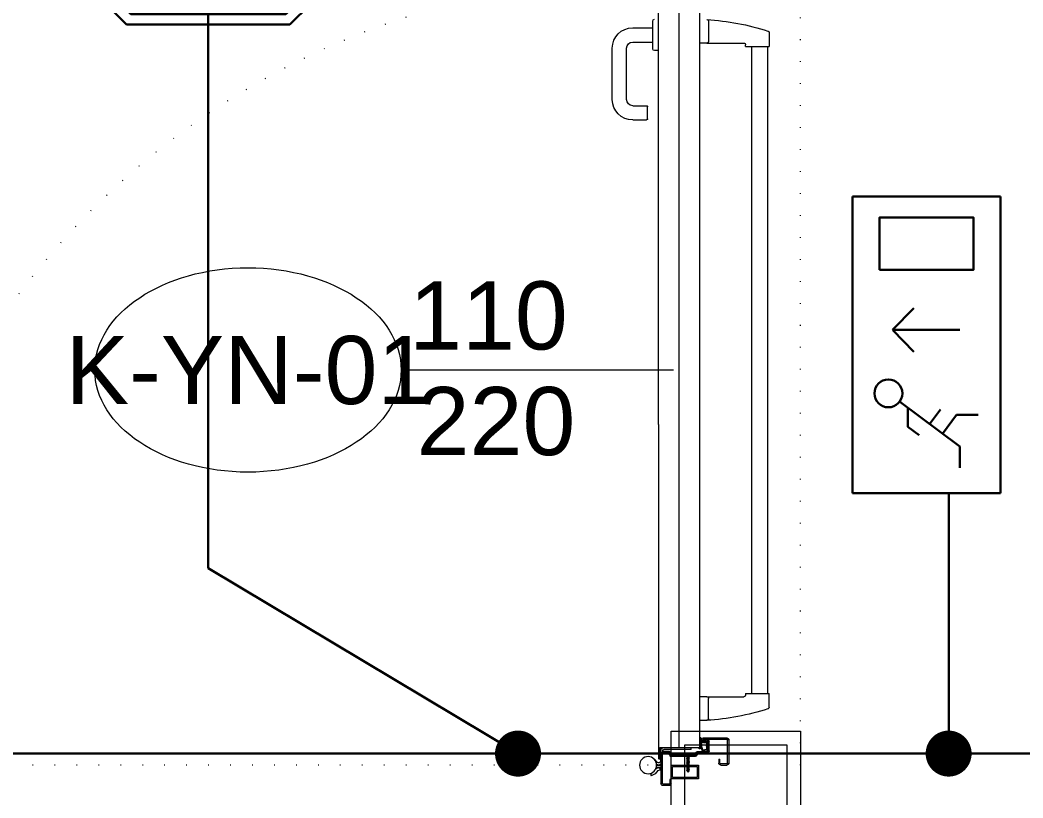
# Model space of a CAD drawing. Extents: x -2012 to 34975, y -1043 to 8321.
# Drawn here: x 31198.2 to 31345.5, y 379.7 to 493.9 of the extents above; entities that cross this region are included whole.
import ezdxf
from ezdxf.enums import TextEntityAlignment as Align

# ---------------------------------------------------------------- set-up
doc = ezdxf.new("R2010")
doc.units = 0
doc.header["$LTSCALE"] = 25
doc.linetypes.add('DOT2', pattern=[0.125, 0, -0.125])
doc.layers.get('0').update_dxf_attribs({"color": 9, "lineweight": 9})
for name, color, linetype, lineweight in [('00', 9, 'Continuous', 9), ('07', 9, 'Continuous', 9), ('14', 9, 'Continuous', 9), ('22', 8, 'Continuous', 9), ('35', 9, 'Continuous', 9), ('E-1x8 W ACİL ÇIKIŞ ARMATÜRÜ (TİP2)', 7, 'Continuous', 30), ('E-2x18(W) PL DOWNLIGHT ARMATÜR (SIVAÜSTÜ)', 7, 'Continuous', 30), ('E-KABLO', 7, 'Continuous', 30), ('E-YUKARI ÇIKAN HAT', 7, 'Continuous', 30)]:
    doc.layers.add(name, color=color, linetype=linetype, lineweight=lineweight)
doc.styles.add('Arial', font='arial.ttf', dxfattribs={"height": 2.5})

# ---------------------------------------------------------------- blocks, each defined once
blk = doc.blocks.new('p-yng-01')
at = {"ltscale": 2}
for p, q in [((10.49, 12.39), (12.53, 12.39)), ((12.53, 8.93), (12.53, 12.39)), ((12.53, 12.21), (107.47, 12.21)), ((109.51, 12.39), (107.47, 12.39)), ((107.47, 8.93), (107.47, 12.39)), ((12.53, 8.93), (12.28, 8.93)), ((12.53, 9.87), (107.47, 9.87)), ((107.47, 8.93), (107.72, 8.93)), ((12.04, 3.24), (12.04, 8.69)), ((107.96, 3.24), (107.96, 8.69)), ((8.57, 3.24), (8.57, 2.19)), ((8.82, 3.49), (11.79, 3.49)), ((12.04, 3.24), (12.04, 2.19)), ((107.96, 3.24), (107.96, 2.19)), ((111.18, 3.49), (108.21, 3.49)), ((106.87, -3.86), (106.87, -4.46)), ((96.69, -7.65), (96.69, -5.6)), ((96.84, -5.45), (98.63, -5.45)), ((98.78, -7.65), (98.78, -5.6)), ((107.12, -4.7), (111.21, -4.7)), ((108.12, -7.65), (108.12, -4.7)), ((110.22, -7.65), (110.22, -4.7)), ((99.68, -8.55), (107.22, -8.55)), ((99.68, -10.64), (107.22, -10.64))]:
    blk.add_line(p, q, dxfattribs=at)
at = {"linetype": 'Continuous'}
for p, q in [((2, 5.3), (2, 6.17)), ((2.18, 6.17), (2.18, 5.3)), ((5.68, 6.48), (2.31, 6.48)), ((2.31, 6.3), (5.68, 6.3)), ((5.81, 2.77), (5.81, 6.17)), ((5.99, 2.77), (5.99, 6.17)), ((2.31, 5.17), (2.9, 5.17)), ((2.9, 4.99), (2.31, 4.99)), ((2.9, 4.99), (2.9, 5.17)), ((3.82, 1.85), (3.82, 3.29)), ((4, 1.85), (4, 3.29)), ((4.04, 3.31), (4.18, 3.39)), ((4.12, 3.59), (5.45, 3.59)), ((5.45, 3.41), (4.12, 3.41)), ((4.29, 2.92), (4.36, 3.22)), ((4.47, 3.41), (5.1, 3.41)), ((5.33, 2.76), (5.34, 3.2)), ((5.35, 3.4), (5.56, 3.32)), ((5.45, 3.23), (5.45, 3.23)), ((5.55, 3.27), (5.46, 3.27)), ((5.58, 3.24), (5.46, 2.85)), ((5.75, 3.19), (5.63, 2.79)), ((3.3, -1.95), (3.3, 1.56)), ((3.48, -1.98), (3.48, 1.56)), ((3.59, 1.63), (3.62, 1.62)), ((3.7, 1.78), (3.67, 1.79)), ((4.01, 2.75), (4.08, 2.85)), ((4.12, 2.8), (4.29, 2.91)), ((4.65, 2.36), (4.41, 2.2)), ((4.46, 2.12), (4.83, 2.36)), ((4.59, -3.61), (4.59, 2.09)), ((4.69, 2.19), (52, 2.19)), ((5.77, 2.42), (5.98, 2.25)), ((5.78, 2.53), (6.04, 2.33)), ((52, 2.19), (115.31, 2.19)), ((1, 0.54), (0.95, 0.49)), ((1, 0.54), (0.95, 0.49)), ((1, 0.44), (0.95, 0.49)), ((1, 0.44), (0.95, 0.49)), ((1.12, 0.58), (1, 0.54)), ((1.12, 0.58), (1, 0.54)), ((1, 0.44), (1.12, 0.4)), ((1, 0.44), (1.12, 0.4)), ((1.11, 0.4), (1.18, 0.4)), ((1.11, 0.4), (1.18, 0.4)), ((3.27, 0.58), (1.12, 0.58)), ((1.12, 0.58), (1.12, 0.4)), ((3.27, 0.58), (1.12, 0.58)), ((1.12, 0.58), (1.12, 0.4)), ((3.16, 0.4), (1.12, 0.4)), ((3.16, 0.4), (1.12, 0.4)), ((1.14, 0.33), (1.33, 0.66)), ((1.14, 0.33), (1.33, 0.66)), ((1.14, 0.33), (1.16, 0.4)), ((1.14, 0.33), (1.16, 0.4)), ((1.15, 0.32), (1.34, 0.65)), ((1.15, 0.32), (1.34, 0.65)), ((1.2, 0.4), (1.27, 0.4)), ((1.2, 0.4), (1.27, 0.4)), ((1.29, 0.58), (1.21, 0.58)), ((1.29, 0.58), (1.21, 0.58)), ((1.23, 0.33), (1.42, 0.66)), ((1.23, 0.33), (1.42, 0.66)), ((1.23, 0.33), (1.25, 0.4)), ((1.23, 0.33), (1.25, 0.4)), ((1.24, 0.32), (1.43, 0.65)), ((1.24, 0.32), (1.43, 0.65)), ((1.29, 0.4), (1.36, 0.4)), ((1.29, 0.4), (1.36, 0.4)), ((1.38, 0.58), (1.3, 0.58)), ((1.38, 0.58), (1.3, 0.58)), ((1.31, 0.58), (1.32, 0.61)), ((1.31, 0.58), (1.32, 0.61)), ((1.32, 0.33), (1.51, 0.66)), ((1.32, 0.33), (1.51, 0.66)), ((1.32, 0.33), (1.34, 0.4)), ((1.32, 0.33), (1.34, 0.4)), ((1.33, 0.32), (1.52, 0.65)), ((1.33, 0.32), (1.52, 0.65)), ((1.38, 0.4), (1.45, 0.4)), ((1.38, 0.4), (1.45, 0.4)), ((1.47, 0.58), (1.39, 0.58)), ((1.47, 0.58), (1.39, 0.58)), ((1.4, 0.58), (1.41, 0.61)), ((1.4, 0.58), (1.41, 0.61)), ((1.41, 0.33), (1.6, 0.66)), ((1.41, 0.33), (1.6, 0.66)), ((1.41, 0.33), (1.6, 0.66)), ((1.41, 0.33), (1.6, 0.66)), ((1.41, 0.33), (1.43, 0.4)), ((1.41, 0.33), (1.43, 0.4)), ((1.41, 0.33), (1.43, 0.4)), ((1.41, 0.33), (1.43, 0.4)), ((1.42, 0.32), (1.61, 0.65)), ((1.42, 0.32), (1.61, 0.65)), ((1.42, 0.32), (1.61, 0.65)), ((1.42, 0.32), (1.61, 0.65)), ((1.47, 0.4), (1.54, 0.4)), ((1.47, 0.4), (1.54, 0.4)), ((1.47, 0.4), (1.54, 0.4)), ((1.47, 0.4), (1.54, 0.4)), ((1.56, 0.58), (1.48, 0.58)), ((1.56, 0.58), (1.48, 0.58)), ((1.49, 0.58), (1.5, 0.61)), ((1.49, 0.58), (1.5, 0.61)), ((1.5, 0.33), (1.69, 0.66)), ((1.5, 0.33), (1.69, 0.66)), ((1.5, 0.33), (1.52, 0.4)), ((1.5, 0.33), (1.52, 0.4)), ((1.51, 0.32), (1.7, 0.65)), ((1.51, 0.32), (1.7, 0.65)), ((1.56, 0.4), (1.63, 0.4)), ((1.56, 0.4), (1.63, 0.4)), ((1.65, 0.58), (1.57, 0.58)), ((1.65, 0.58), (1.57, 0.58)), ((1.58, 0.58), (1.59, 0.61)), ((1.58, 0.58), (1.59, 0.61)), ((1.58, 0.58), (1.59, 0.61)), ((1.58, 0.58), (1.59, 0.61)), ((1.59, 0.33), (1.78, 0.66)), ((1.59, 0.33), (1.78, 0.66)), ((1.59, 0.33), (1.61, 0.4)), ((1.59, 0.33), (1.61, 0.4)), ((1.6, 0.32), (1.79, 0.65)), ((1.6, 0.32), (1.79, 0.65)), ((1.65, 0.4), (1.72, 0.4)), ((1.65, 0.4), (1.72, 0.4)), ((1.74, 0.58), (1.66, 0.58)), ((1.74, 0.58), (1.66, 0.58)), ((1.67, 0.58), (1.68, 0.61)), ((1.67, 0.58), (1.68, 0.61)), ((1.68, 0.33), (1.87, 0.66)), ((1.68, 0.33), (1.87, 0.66)), ((1.68, 0.33), (1.7, 0.4)), ((1.68, 0.33), (1.7, 0.4)), ((1.69, 0.32), (1.88, 0.65)), ((1.69, 0.32), (1.88, 0.65)), ((1.74, 0.4), (1.81, 0.4)), ((1.74, 0.4), (1.81, 0.4)), ((1.83, 0.58), (1.75, 0.58)), ((1.83, 0.58), (1.75, 0.58)), ((1.76, 0.58), (1.77, 0.61)), ((1.76, 0.58), (1.77, 0.61)), ((1.77, 0.33), (1.96, 0.66)), ((1.77, 0.33), (1.96, 0.66)), ((1.77, 0.33), (1.79, 0.4)), ((1.77, 0.33), (1.79, 0.4)), ((1.78, 0.32), (1.97, 0.65)), ((1.78, 0.32), (1.97, 0.65)), ((1.83, 0.4), (1.9, 0.4)), ((1.83, 0.4), (1.9, 0.4)), ((1.92, 0.58), (1.84, 0.58)), ((1.92, 0.58), (1.84, 0.58)), ((1.85, 0.58), (1.86, 0.61)), ((1.85, 0.58), (1.86, 0.61)), ((1.86, 0.33), (2.05, 0.66)), ((1.86, 0.33), (2.05, 0.66)), ((1.86, 0.33), (1.88, 0.4)), ((1.86, 0.33), (1.88, 0.4)), ((1.87, 0.32), (2.06, 0.65)), ((1.87, 0.32), (2.06, 0.65)), ((1.92, 0.4), (1.99, 0.4)), ((1.92, 0.4), (1.99, 0.4)), ((2.01, 0.58), (1.93, 0.58)), ((2.01, 0.58), (1.93, 0.58)), ((1.94, 0.58), (1.95, 0.61)), ((1.94, 0.58), (1.95, 0.61)), ((1.95, 0.33), (2.14, 0.66)), ((1.95, 0.33), (2.14, 0.66)), ((1.95, 0.33), (1.97, 0.4)), ((1.95, 0.33), (1.97, 0.4)), ((1.96, 0.32), (2.15, 0.65)), ((1.96, 0.32), (2.15, 0.65)), ((2, -2), (2, 0.69)), ((2.01, 0.4), (2.08, 0.4)), ((2.01, 0.4), (2.08, 0.4)), ((2.1, 0.58), (2.02, 0.58)), ((2.1, 0.58), (2.02, 0.58)), ((2.03, 0.58), (2.04, 0.61)), ((2.03, 0.58), (2.04, 0.61)), ((2.04, 0.33), (2.23, 0.66)), ((2.04, 0.33), (2.23, 0.66)), ((2.04, 0.33), (2.06, 0.4)), ((2.04, 0.33), (2.06, 0.4)), ((2.05, 0.32), (2.24, 0.65)), ((2.05, 0.32), (2.24, 0.65)), ((2.1, 0.4), (2.17, 0.4)), ((2.1, 0.4), (2.17, 0.4)), ((2.19, 0.58), (2.11, 0.58)), ((2.19, 0.58), (2.11, 0.58)), ((2.12, 0.58), (2.13, 0.61)), ((2.12, 0.58), (2.13, 0.61)), ((2.13, 0.33), (2.32, 0.66)), ((2.13, 0.33), (2.32, 0.66)), ((2.13, 0.33), (2.15, 0.4)), ((2.13, 0.33), (2.15, 0.4)), ((2.14, 0.32), (2.33, 0.65)), ((2.14, 0.32), (2.33, 0.65)), ((2.19, 0.4), (2.26, 0.4)), ((2.19, 0.4), (2.26, 0.4)), ((2.28, 0.58), (2.2, 0.58)), ((2.28, 0.58), (2.2, 0.58)), ((2.21, 0.58), (2.22, 0.61)), ((2.21, 0.58), (2.22, 0.61)), ((2.22, 0.33), (2.41, 0.66)), ((2.22, 0.33), (2.41, 0.66)), ((2.22, 0.33), (2.24, 0.4)), ((2.22, 0.33), (2.24, 0.4)), ((2.23, 0.32), (2.42, 0.65)), ((2.23, 0.32), (2.42, 0.65)), ((2.28, 0.4), (2.35, 0.4)), ((2.28, 0.4), (2.35, 0.4)), ((2.37, 0.58), (2.29, 0.58)), ((2.37, 0.58), (2.29, 0.58)), ((2.3, 0.58), (2.31, 0.61)), ((2.3, 0.58), (2.31, 0.61)), ((2.31, 0.33), (2.5, 0.66)), ((2.31, 0.33), (2.5, 0.66)), ((2.31, 0.33), (2.33, 0.4)), ((2.31, 0.33), (2.33, 0.4)), ((2.32, 0.32), (2.51, 0.65)), ((2.32, 0.32), (2.51, 0.65)), ((2.37, 0.4), (2.44, 0.4)), ((2.37, 0.4), (2.44, 0.4)), ((2.46, 0.58), (2.38, 0.58)), ((2.46, 0.58), (2.38, 0.58)), ((2.39, 0.58), (2.4, 0.61)), ((2.39, 0.58), (2.4, 0.61)), ((2.4, 0.33), (2.59, 0.66)), ((2.4, 0.33), (2.59, 0.66)), ((2.4, 0.33), (2.59, 0.66)), ((2.4, 0.33), (2.59, 0.66)), ((2.4, 0.33), (2.42, 0.4)), ((2.4, 0.33), (2.42, 0.4)), ((2.4, 0.33), (2.42, 0.4)), ((2.4, 0.33), (2.42, 0.4)), ((2.41, 0.32), (2.6, 0.65)), ((2.41, 0.32), (2.6, 0.65)), ((2.41, 0.32), (2.6, 0.65)), ((2.41, 0.32), (2.6, 0.65)), ((2.46, 0.4), (2.53, 0.4)), ((2.46, 0.4), (2.56, 0.4)), ((2.46, 0.4), (2.53, 0.4)), ((2.46, 0.4), (2.56, 0.4)), ((2.55, 0.58), (2.47, 0.58)), ((2.55, 0.58), (2.47, 0.58)), ((2.48, 0.58), (2.49, 0.61)), ((2.48, 0.58), (2.49, 0.61)), ((2.49, 0.33), (2.68, 0.66)), ((2.49, 0.33), (2.68, 0.66)), ((2.49, 0.33), (2.51, 0.4)), ((2.49, 0.33), (2.51, 0.4)), ((2.5, 0.32), (2.69, 0.65)), ((2.5, 0.32), (2.69, 0.65)), ((2.55, 0.4), (2.62, 0.4)), ((2.55, 0.4), (2.62, 0.4)), ((2.64, 0.58), (2.56, 0.58)), ((2.6, 0.58), (2.56, 0.58)), ((2.64, 0.58), (2.56, 0.58)), ((2.6, 0.58), (2.56, 0.58)), ((2.6, 0.4), (2.56, 0.4)), ((2.6, 0.4), (2.56, 0.4)), ((2.57, 0.58), (2.58, 0.61)), ((2.57, 0.58), (2.58, 0.61)), ((2.57, 0.58), (2.58, 0.61)), ((2.57, 0.58), (2.58, 0.61)), ((2.58, 0.33), (2.77, 0.66)), ((2.58, 0.33), (2.77, 0.66)), ((2.58, 0.33), (2.6, 0.4)), ((2.58, 0.33), (2.6, 0.4)), ((2.59, 0.32), (2.78, 0.65)), ((2.59, 0.32), (2.78, 0.65)), ((2.64, 0.4), (2.71, 0.4)), ((2.73, 0.58), (2.65, 0.58)), ((2.66, 0.58), (2.67, 0.61)), ((2.67, 0.33), (2.86, 0.66)), ((2.67, 0.33), (2.69, 0.4)), ((2.68, 0.32), (2.87, 0.65)), ((2.73, 0.4), (2.8, 0.4)), ((2.82, 0.58), (2.74, 0.58)), ((2.75, 0.58), (2.76, 0.61)), ((2.76, 0.33), (2.95, 0.66)), ((2.76, 0.33), (2.78, 0.4)), ((2.77, 0.32), (2.96, 0.65)), ((2.82, 0.4), (2.89, 0.4)), ((2.91, 0.58), (2.83, 0.58)), ((2.84, 0.58), (2.85, 0.61)), ((2.85, 0.33), (3.04, 0.66)), ((2.85, 0.33), (2.87, 0.4)), ((2.86, 0.32), (3.05, 0.65)), ((2.91, 0.4), (2.98, 0.4)), ((3, 0.58), (2.92, 0.58)), ((2.93, 0.58), (2.94, 0.61)), ((2.94, 0.33), (3.13, 0.66)), ((2.94, 0.33), (2.96, 0.4)), ((2.95, 0.32), (3.14, 0.65)), ((3, 0.4), (3.07, 0.4)), ((3.09, 0.58), (3.01, 0.58)), ((3.02, 0.58), (3.03, 0.61)), ((3.03, 0.33), (3.22, 0.66)), ((3.03, 0.33), (3.05, 0.4)), ((3.04, 0.32), (3.23, 0.65)), ((3.09, 0.4), (3.16, 0.4)), ((3.18, 0.58), (3.1, 0.58)), ((3.11, 0.58), (3.12, 0.61)), ((3.12, 0.33), (3.31, 0.66)), ((3.12, 0.33), (3.14, 0.4)), ((3.13, 0.32), (3.32, 0.65)), ((3.18, 0.4), (3.25, 0.4)), ((3.27, 0.58), (3.19, 0.58)), ((3.2, 0.58), (3.21, 0.61)), ((3.21, 0.33), (3.4, 0.66)), ((3.21, 0.33), (3.23, 0.4)), ((3.22, 0.32), (3.41, 0.65)), ((3.27, 0.4), (3.34, 0.4)), ((3.36, 0.58), (3.28, 0.58)), ((3.29, 0.58), (3.3, 0.61)), ((3.3, 0.33), (3.49, 0.66)), ((3.3, 0.33), (3.32, 0.4)), ((3.31, 0.32), (3.5, 0.65)), ((3.36, 0.4), (3.43, 0.4)), ((3.45, 0.58), (3.37, 0.58)), ((3.38, 0.58), (3.39, 0.61)), ((3.39, 0.33), (3.58, 0.66)), ((3.39, 0.33), (3.41, 0.4)), ((3.4, 0.32), (3.59, 0.65)), ((3.45, 0.4), (3.55, 0.4)), ((3.54, 0.58), (3.46, 0.58)), ((3.47, 0.58), (3.48, 0.61)), ((3.68, 1.45), (3.48, 1.45)), ((3.59, 0.58), (3.55, 0.58)), ((3.59, 0.4), (3.55, 0.4)), ((3.56, 0.58), (3.57, 0.61)), ((3.65, 0.74), (3.59, 0.58)), ((3.65, 0.24), (3.59, 0.4)), ((3.68, 0.52), (3.64, 0.52)), ((3.68, 0.46), (3.64, 0.46)), ((3.68, -1.86), (3.68, 1.45)), ((3.68, 0.52), (3.68, 0.73)), ((3.68, 0.46), (3.68, 0.24)), ((4.3, 0.93), (4.59, 0.93)), ((4.3, 0.93), (4.3, -3.06)), ((-0.99, -2.3), (-0.99, -3.2)), ((-0.81, -2.3), (-0.81, -3.2)), ((-0.1, -2.18), (-0.69, -2.18)), ((-0.1, -2), (-0.1, -2.18)), ((3.3, -2.18), (3.3, -1.95)), ((3.3, -1.95), (3.3, -1.98)), ((3.3, -1.95), (3.3, -1.98)), ((3.48, -1.86), (3.68, -1.86)), ((3.59, -2.04), (3.62, -2.03)), ((3.7, -2.19), (3.67, -2.2)), ((3.82, -2.26), (3.82, -3.2)), ((4, -2.26), (4, -3.2)), ((3.7, -3.32), (-0.69, -3.32)), ((3.7, -3.5), (-0.69, -3.5)), ((1.23, -3.95), (1.3, -3.6)), ((1.3, -3.6), (1.59, -3.67)), ((1.59, -3.67), (1.49, -4.14)), ((1.59, -3.5), (1.59, -4.06)), ((1.89, -3.5), (1.89, -4.13)), ((2.84, -4.45), (2.42, -4.08)), ((2.7, -3.56), (2.62, -3.56)), ((4.4, -3.56), (2.7, -3.56)), ((2.9, -3.66), (2.9, -3.76)), ((2.9, -3.66), (4.54, -3.66)), ((52, -3.86), (3, -3.86)), ((4.1, -3.26), (4, -3.26)), ((4.4, -3.66), (4.4, -3.56)), ((52, -3.86), (117.3, -3.86)), ((0.79, -5.03), (0.44, -4.92))]:
    blk.add_line(p, q, dxfattribs=at)
at = {"linetype": 'DOT2'}
blk.add_line((2, -5.39), (2, -120.81), dxfattribs=at)
blk.add_lwpolyline([(2, 17), (118, 17)], dxfattribs=at)
at = {"linetype": 'Continuous'}
for points in [[(2, -2), (2, 2), (0, 2), (0, -2)], [(1.8, -1.8), (1.8, 1.8), (0.2, 1.8), (0.2, -1.8)]]:
    blk.add_lwpolyline(points, close=True, dxfattribs=at)
at = {"ltscale": 0.29}
blk.add_lwpolyline([(4.69, -0.83), (115.31, -0.84)], dxfattribs=at)
at = {"linetype": 'Continuous'}
blk.add_lwpolyline([(-0.69, -2), (-0.1, -2)], dxfattribs=at)
blk.add_circle((2, -5.39), 1.26, dxfattribs=at)
at = {"ltscale": 2}
for centre, radius, start, end in [((45.73, 0.95), 37.22, 162.3802, 176.4723), ((10.49, 12.15), 0.247, 90, 162.3802), ((109.51, 12.15), 0.247, 17.6198, 90), ((74.27, 0.95), 37.22, 3.5277, 17.6198), ((12.28, 8.69), 0.247, 90, 180), ((107.72, 8.69), 0.247, 0, 90), ((8.82, 3.24), 0.247, 90, 180), ((11.79, 3.24), 0.247, 0, 90), ((108.21, 3.24), 0.247, 90, 180), ((111.18, 3.24), 0.247, 0, 90), ((96.84, -5.6), 0.15, 90, 180), ((98.63, -5.6), 0.15, 0, 90), ((107.12, -4.46), 0.249, 180, 270), ((111.21, -4.46), 0.249, 270, 0), ((99.68, -7.65), 2.99, 180, 270), ((99.68, -7.65), 0.898, 180, 270), ((107.22, -7.65), 2.99, 270, 0), ((107.22, -7.65), 0.898, 270, 0)]:
    blk.add_arc(centre, radius, start, end, dxfattribs=at)
at = {"linetype": 'Continuous'}
for centre, radius, start, end in [((2.31, 6.17), 0.309, 90, 180), ((2.31, 6.17), 0.13, 90, 180), ((5.68, 6.17), 0.309, 0, 90), ((5.68, 6.17), 0.309, 0, 90), ((5.68, 6.17), 0.13, 0, 90), ((5.68, 6.17), 0.13, 0, 90), ((2.31, 5.3), 0.309, 180, 270), ((2.31, 5.3), 0.13, 180, 270), ((4.12, 3.29), 0.299, 90, 180), ((4.12, 3.29), 0.12, 90, 180), ((4.03, 3.12), 0.0312, 100.8786, 243.4258), ((4.1, 3.22), 0.157, 239.3013, 259.1148), ((4.13, 2.86), 0.133, 128.8627, 148.8778), ((4.06, 3.29), 0.0235, 121.8829, 242.3954), ((4.04, 3.23), 0.0871, 263.7597, 337.0285), ((3.68, 2.57), 0.784, 57.2254, 62.3935), ((4.01, 3.04), 0.0905, 294.1976, 348.1638), ((4.06, 3.03), 0.0377, 348.1661, 79.1104), ((4.09, 3.21), 0.0282, 337.0285, 57.2131), ((4.25, 3.27), 0.141, 80.0177, 120.3968), ((4.77, 6.23), 2.87, 260.017, 279.9465), ((4.39, 3.22), 0.0358, 79.2474, 167.2037), ((4.83, 5.51), 2.3, 259.2417, 281.0784), ((5.29, 3.26), 0.153, 69.1739, 99.9465), ((5.28, 3.2), 0.0575, 359.4411, 101.073), ((5.46, 3.25), 0.0235, 90.7292, 220.5483), ((5.45, 3.28), 0.309, 342.8599, 90), ((5.45, 3.28), 0.13, 342.8582, 90), ((5.32, 3.1), 0.183, 14.7185, 46.0603), ((5.12, 3), 0.405, 353.3622, 21.0615), ((5.47, 2.96), 0.0518, 319.8052, 349.7927), ((5.55, 3.3), 0.0223, 269.4232, 71.2563), ((3.56, 1.56), 0.259, 63.211, 180), ((3.56, 1.56), 0.0798, 63.202, 180), ((3.74, 1.85), 0.259, 243.215, 0), ((3.74, 1.85), 0.0798, 243.2115, 0), ((4.1, 2.71), 0.0959, 154.0369, 249.2134), ((4.03, 2.92), 0.0132, 148.8705, 187.3774), ((4.04, 2.92), 0.0264, 187.3783, 268.9641), ((4.05, 2.85), 0.049, 80.765, 103.2427), ((4.06, 2.87), 0.0282, 333.7959, 80.7687), ((5.9, 6.49), 4.28, 244.6875, 253.0507), ((4.16, 2.77), 0.0479, 134.0198, 235.7455), ((4.92, 4.02), 1.51, 238.7149, 261.6894), ((4.27, 2.93), 0.0188, 312.4272, 347.199), ((4.44, 2.16), 0.0479, 122.6999, 302.6999), ((4.69, 2.09), 0.0998, 90, 180), ((4.64, 2.37), 0.0192, 302.623, 73.0521), ((5.05, 4.91), 2.41, 261.4527, 275.8288), ((4.85, 2.33), 0.0383, 85.2104, 122.7022), ((5.09, 5.19), 2.83, 265.2016, 282.9973), ((5.29, 2.59), 0.0767, 275.8292, 21.9624), ((5.74, 2.77), 0.403, 181.2939, 201.9637), ((5.72, 2.77), 0.274, 162.8619, 0), ((6.28, 2.82), 0.796, 175.9723, 187.9232), ((5.59, 2.86), 0.108, 139.809, 171.2848), ((5.7, 2.74), 0.216, 188.6789, 284.0284), ((5.72, 2.77), 0.0948, 162.8632, 0), ((5.74, 2.38), 0.0479, 51.8479, 102.9919), ((5.76, 2.51), 0.0288, 52.198, 104.0165), ((6.01, 2.29), 0.0479, 232.201, 52.2001), ((0.94, 0.72), 0.235, 274.361, 322.1025), ((0.94, 0.72), 0.235, 274.361, 322.1025), ((0.94, 0.25), 0.235, 37.8975, 85.639), ((0.94, 0.25), 0.235, 37.8975, 85.639), ((1.15, 0.33), 0.00583, 150.3204, 330.3204), ((1.15, 0.33), 0.00583, 150.3204, 330.3204), ((1.24, 0.33), 0.00583, 150.3204, 330.3204), ((1.24, 0.33), 0.00583, 150.3204, 330.3204), ((1.33, 0.33), 0.00583, 150.3204, 330.3204), ((1.33, 0.33), 0.00583, 150.3204, 330.3204), ((1.34, 0.66), 0.00583, 330.3204, 150.3204), ((1.34, 0.66), 0.00583, 330.3204, 150.3204), ((1.42, 0.33), 0.00583, 150.3204, 330.3204), ((1.42, 0.33), 0.00583, 150.3204, 330.3204), ((1.42, 0.33), 0.00583, 150.3204, 330.3204), ((1.42, 0.33), 0.00583, 150.3204, 330.3204), ((1.43, 0.66), 0.00583, 330.3204, 150.3204), ((1.43, 0.66), 0.00583, 330.3204, 150.3204), ((1.51, 0.33), 0.00583, 150.3204, 330.3204), ((1.51, 0.33), 0.00583, 150.3204, 330.3204), ((1.51, 0.33), 0.00583, 150.3204, 330.3204), ((1.51, 0.33), 0.00583, 150.3204, 330.3204), ((1.52, 0.66), 0.00583, 330.3204, 150.3204), ((1.52, 0.66), 0.00583, 330.3204, 150.3204), ((1.6, 0.33), 0.00583, 150.3204, 330.3204), ((1.6, 0.33), 0.00583, 150.3204, 330.3204), ((1.61, 0.66), 0.00583, 330.3204, 150.3204), ((1.61, 0.66), 0.00583, 330.3204, 150.3204), ((1.61, 0.66), 0.00583, 330.3204, 150.3204), ((1.61, 0.66), 0.00583, 330.3204, 150.3204), ((1.69, 0.33), 0.00583, 150.3204, 330.3204), ((1.69, 0.33), 0.00583, 150.3204, 330.3204), ((1.7, 0.66), 0.00583, 330.3204, 150.3204), ((1.7, 0.66), 0.00583, 330.3204, 150.3204), ((1.78, 0.33), 0.00583, 150.3204, 330.3204), ((1.78, 0.33), 0.00583, 150.3204, 330.3204), ((1.79, 0.66), 0.00583, 330.3204, 150.3204), ((1.79, 0.66), 0.00583, 330.3204, 150.3204), ((1.87, 0.33), 0.00583, 150.3204, 330.3204), ((1.87, 0.33), 0.00583, 150.3204, 330.3204), ((1.88, 0.66), 0.00583, 330.3204, 150.3204), ((1.88, 0.66), 0.00583, 330.3204, 150.3204), ((1.96, 0.33), 0.00583, 150.3204, 330.3204), ((1.96, 0.33), 0.00583, 150.3204, 330.3204), ((1.97, 0.66), 0.00583, 330.3204, 150.3204), ((1.97, 0.66), 0.00583, 330.3204, 150.3204), ((2.05, 0.33), 0.00583, 150.3204, 330.3204), ((2.05, 0.33), 0.00583, 150.3204, 330.3204), ((2.06, 0.66), 0.00583, 330.3204, 150.3204), ((2.06, 0.66), 0.00583, 330.3204, 150.3204), ((2.14, 0.33), 0.00583, 150.3204, 330.3204), ((2.14, 0.33), 0.00583, 150.3204, 330.3204), ((2.15, 0.66), 0.00583, 330.3204, 150.3204), ((2.15, 0.66), 0.00583, 330.3204, 150.3204), ((2.23, 0.33), 0.00583, 150.3204, 330.3204), ((2.23, 0.33), 0.00583, 150.3204, 330.3204), ((2.24, 0.66), 0.00583, 330.3204, 150.3204), ((2.24, 0.66), 0.00583, 330.3204, 150.3204), ((2.32, 0.33), 0.00583, 150.3204, 330.3204), ((2.32, 0.33), 0.00583, 150.3204, 330.3204), ((2.33, 0.66), 0.00583, 330.3204, 150.3204), ((2.33, 0.66), 0.00583, 330.3204, 150.3204), ((2.41, 0.33), 0.00583, 150.3204, 330.3204), ((2.41, 0.33), 0.00583, 150.3204, 330.3204), ((2.41, 0.33), 0.00583, 150.3204, 330.3204), ((2.41, 0.33), 0.00583, 150.3204, 330.3204), ((2.42, 0.66), 0.00583, 330.3204, 150.3204), ((2.42, 0.66), 0.00583, 330.3204, 150.3204), ((2.5, 0.33), 0.00583, 150.3204, 330.3204), ((2.5, 0.33), 0.00583, 150.3204, 330.3204), ((2.51, 0.66), 0.00583, 330.3204, 150.3204), ((2.51, 0.66), 0.00583, 330.3204, 150.3204), ((2.59, 0.33), 0.00583, 150.3204, 330.3204), ((2.59, 0.33), 0.00583, 150.3204, 330.3204), ((2.6, 0.66), 0.00583, 330.3204, 150.3204), ((2.6, 0.66), 0.00583, 330.3204, 150.3204), ((2.6, 0.66), 0.00583, 330.3204, 150.3204), ((2.6, 0.66), 0.00583, 330.3204, 150.3204), ((2.68, 0.33), 0.00583, 150.3204, 330.3204), ((2.69, 0.66), 0.00583, 330.3204, 150.3204), ((2.77, 0.33), 0.00583, 150.3204, 330.3204), ((2.78, 0.66), 0.00583, 330.3204, 150.3204), ((2.86, 0.33), 0.00583, 150.3204, 330.3204), ((2.87, 0.66), 0.00583, 330.3204, 150.3204), ((2.95, 0.33), 0.00583, 150.3204, 330.3204), ((2.96, 0.66), 0.00583, 330.3204, 150.3204), ((3.04, 0.33), 0.00583, 150.3204, 330.3204), ((3.05, 0.66), 0.00583, 330.3204, 150.3204), ((3.13, 0.33), 0.00583, 150.3204, 330.3204), ((3.14, 0.66), 0.00583, 330.3204, 150.3204), ((3.22, 0.33), 0.00583, 150.3204, 330.3204), ((3.23, 0.66), 0.00583, 330.3204, 150.3204), ((3.31, 0.33), 0.00583, 150.3204, 330.3204), ((3.32, 0.66), 0.00583, 330.3204, 150.3204), ((3.4, 0.33), 0.00583, 150.3204, 330.3204), ((3.41, 0.66), 0.00583, 330.3204, 150.3204), ((3.5, 0.66), 0.00583, 330.3204, 150.3204), ((3.59, 0.66), 0.00583, 330.3204, 150.3204), ((3.64, 0.49), 0.0291, 90, 270), ((3.66, 0.73), 0.015, 0, 150.0864), ((3.66, 0.24), 0.015, 209.9136, 0), ((-0.69, -2.3), 0.299, 90, 180), ((-0.69, -2.3), 0.12, 90, 180), ((3.56, -1.97), 0.259, 181.1025, 296.789), ((3.56, -1.97), 0.0798, 183.5852, 296.798), ((3.74, -2.26), 0.259, 0, 116.785), ((3.74, -2.26), 0.0798, 0, 116.7885), ((-0.69, -3.2), 0.299, 180, 270), ((-0.69, -3.2), 0.12, 180, 270), ((2, -5.39), 1.63, 118.3166, 163.1721), ((1.2, -4.07), 0.297, 318.0259, 347.3911), ((1.39, -4.06), 0.2, 292.0474, 0), ((2.62, -3.86), 0.599, 143.1286, 207.6333), ((2.62, -3.86), 0.299, 90, 228.3987), ((3, -3.66), 0.0998, 90, 180), ((3, -3.76), 0.0998, 180, 270), ((3.7, -3.2), 0.299, 270, 0), ((3.7, -3.2), 0.12, 270, 0), ((4.1, -3.06), 0.2, 270, 0), ((4.1, -3.06), 0.499, 270, 0), ((4.54, -3.61), 0.0499, 270, 0)]:
    blk.add_arc(centre, radius, start, end, dxfattribs=at)
at = {"linetype": 'DOT2'}
blk.add_arc((2, -5.39), 115.41, 269.9997, 0.8132, dxfattribs=at)
blk = doc.blocks.new('0_doorno')
blk.add_lwpolyline([(4.5, 0), (12.5, 0)])
blk.add_ellipse((0, 0), major_axis=(-4.5, 0), ratio=0.666667)
at = {"style": 'Arial'}
blk.add_attdef('YUKSEKLIK', text='', height=2, dxfattribs=at).set_placement((5, 5.9), align=Align.TOP_LEFT)
blk.add_attdef('KAPINO', text='', height=1.4, dxfattribs=at).set_placement((-0.019, -0.035), align=Align.MIDDLE)
blk.add_attdef('GENISLIK', text='', height=2, dxfattribs=at).set_placement((5, -1.895), align=Align.BOTTOM_LEFT)
blk = doc.blocks.new('100_1x8 W ACİL ÇIKIŞ ARMATÜRÜ (TİP2)')
at = {"layer": 'E-1x8 W ACİL ÇIKIŞ ARMATÜRÜ (TİP2)', "color": 4}
for p, q in [((-3.4, 0), (-3.4, 3.4)), ((-3.4, 3.4), (3.4, 3.4)), ((3.4, 3.4), (3.4, 0)), ((3.4, 0), (-3.4, 0))]:
    blk.add_line(p, q, dxfattribs=at)
at = {"layer": 'E-1x8 W ACİL ÇIKIŞ ARMATÜRÜ (TİP2)', "color": 1}
for p, q in [((-1.305, 2.317), (-2.331, 0.937)), ((-0.16, 1.989), (0.335, 2.471)), ((0.34, 2.476), (0.34, 0.934)), ((0.34, 2.476), (0.84, 1.989)), ((-1.882, 2.125), (-2.072, 1.87)), ((-1.448, 2.125), (-1.882, 2.125)), ((-1.484, 1.378), (-1.818, 1.627)), ((-1.608, 1.01), (-2.039, 1.33)), ((-2.821, 0.937), (-2.331, 0.937)), ((-1.608, 1.01), (-1.608, 0.516))]:
    blk.add_line(p, q, dxfattribs=at)
blk.add_lwpolyline([(1.715, 2.777), (2.92, 2.777), (2.92, 0.623), (1.715, 0.623)], close=True, dxfattribs=at)
blk.add_circle((-1.115, 2.574), 0.32, dxfattribs=at)
blk = doc.blocks.new('100_2x18(W) PL DOWNLIGHT ARMATÜR (SIVAÜSTÜ)')
at = {"layer": 'E-2x18(W) PL DOWNLIGHT ARMATÜR (SIVAÜSTÜ)', "color": 4, "ltscale": 0.4}
for q in [(0, 25), (0, 25), (-25, 0), (-25, 0), (0, -25), (25, 0), (0, -25), (25, 0)]:
    blk.add_line((0, 0), q, dxfattribs=at)
at = {"layer": 'E-2x18(W) PL DOWNLIGHT ARMATÜR (SIVAÜSTÜ)', "color": 4}
for p, q in [((-12, 15), (-15, 12)), ((12, 15), (-12, 15)), ((15, 12), (12, 15)), ((-11.38, 13.5), (-13.5, 11.38)), ((11.38, 13.5), (-11.38, 13.5)), ((13.5, 11.38), (11.38, 13.5)), ((-15, 12), (-15, -12)), ((15, -12), (15, 12)), ((-13.5, 11.38), (-13.5, -11.38)), ((13.5, -11.38), (13.5, 11.38)), ((-13.5, -11.38), (-11.38, -13.5)), ((11.38, -13.5), (13.5, -11.38)), ((-15, -12), (-12, -15)), ((12, -15), (15, -12)), ((-11.38, -13.5), (11.38, -13.5)), ((-12, -15), (12, -15))]:
    blk.add_line(p, q, dxfattribs=at)

msp = doc.modelspace()

# ---------------------------------------------------------------- linework, layer by layer
at = {"layer": '00'}
msp.add_lwpolyline([(31310.84, 367.5), (31295.84, 367.5), (31295.84, 387.5), (31310.84, 387.5), (31310.84, 347.5), (31510.84, 347.5), (31510.84, 327.5), (31310.84, 327.5)], close=True, dxfattribs=at)
at = {"layer": '14'}
msp.add_lwpolyline([(31398.13, 759.5), (31398.13, 755.5), (31312.84, 755.5), (31312.84, 495.5), (31293.84, 495.5), (31293.84, 635.5), (31293.84, 635.5), (31293.84, 635.5), (30762.84, 635.5), (30762.84, 369.5), (31293.84, 369.5), (31293.84, 369.5), (31293.84, 369.5), (31293.84, 389.5), (31312.84, 389.5), (31312.84, 349.5), (31508.84, 349.5), (31508.84, 409.5), (31568.9, 409.5), (31568.84, 755.5), (31504.13, 755.5), (31504.13, 759.5)], dxfattribs=at)
at = {"layer": '35'}
msp.add_lwpolyline([(31132.84, 487.5), (31132.84, 487.5), (31132.84, 369.5), (31163.35, 369.5), (31163.35, 369.5), (31293.84, 369.5), (31293.84, 389.5), (31312.84, 389.5), (31312.84, 349.5), (31508.84, 349.5), (31508.84, 409.5), (31568.9, 409.5), (31568.84, 755.5), (31312.84, 755.5), (31312.84, 495.5), (31293.84, 495.5), (31293.84, 635.5), (31165.35, 635.5), (31165.35, 635.5), (31132.84, 635.5), (31132.84, 517.5), (31132.84, 517.5), (31132.84, 487.5)], dxfattribs=at)
at = {"layer": 'E-KABLO', "color": 6}
for p, q in [((31225.85, 483.2), (31225.85, 413.41)), ((31271.35, 386.2), (31225.85, 413.41)), ((30769.31, 386.2), (31450.61, 386.2)), ((31271.35, 386.2), (31225.85, 386.2))]:
    msp.add_line(p, q, dxfattribs=at)
at = {"layer": 'E-KABLO', "color": 4}
msp.add_line((31334.6, 386.2), (31334.6, 424.44), dxfattribs=at)
at = {"layer": 'E-YUKARI ÇIKAN HAT', "color": 4, "linetype": 'Continuous', "const_width": 3.38}
for points in [[(31269.66, 386.2, 1), (31273.04, 386.2, 1)], [(31332.91, 386.2, 1), (31336.28, 386.2, 1)]]:
    msp.add_lwpolyline(points, format="xyb", close=True, dxfattribs=at)

# ---------------------------------------------------------------- block references
at = {"layer": '07', "xscale": -1, "rotation": 270.0000000000001}
msp.add_blockref('p-yng-01', (31295.84, 382.5), dxfattribs=at)
at = {"layer": '22'}
ref = msp.add_blockref('0_doorno', (31231.69, 442.5), dxfattribs=dict(at, xscale=5, yscale=5, zscale=5))
ref.add_attrib('KAPINO', 'K-YN-01', dxfattribs={"layer": '0', "height": 10, "style": 'Arial'}).set_placement((31231.69, 442.5), align=Align.MIDDLE)
ref.add_attrib('GENISLIK', '110', dxfattribs={"layer": '0', "height": 10, "style": 'Arial'}).set_placement((31255.35, 442.5), align=Align.BOTTOM_LEFT)
ref.add_attrib('YUKSEKLIK', '220', dxfattribs={"layer": '0', "height": 10, "style": 'Arial'}).set_placement((31256.46, 440), align=Align.TOP_LEFT)
at = {"layer": 'E-1x8 W ACİL ÇIKIŞ ARMATÜRÜ (TİP2)', "xscale": 6.4, "yscale": 6.4, "zscale": 6.4, "rotation": 90}
msp.add_blockref('100_1x8 W ACİL ÇIKIŞ ARMATÜRÜ (TİP2)', (31342.22, 446.2), dxfattribs=at)
at = {"layer": 'E-2x18(W) PL DOWNLIGHT ARMATÜR (SIVAÜSTÜ)', "color": 6}
msp.add_blockref('100_2x18(W) PL DOWNLIGHT ARMATÜR (SIVAÜSTÜ)', (31225.85, 508.2), dxfattribs=at)

doc.saveas('drawing.dxf')
